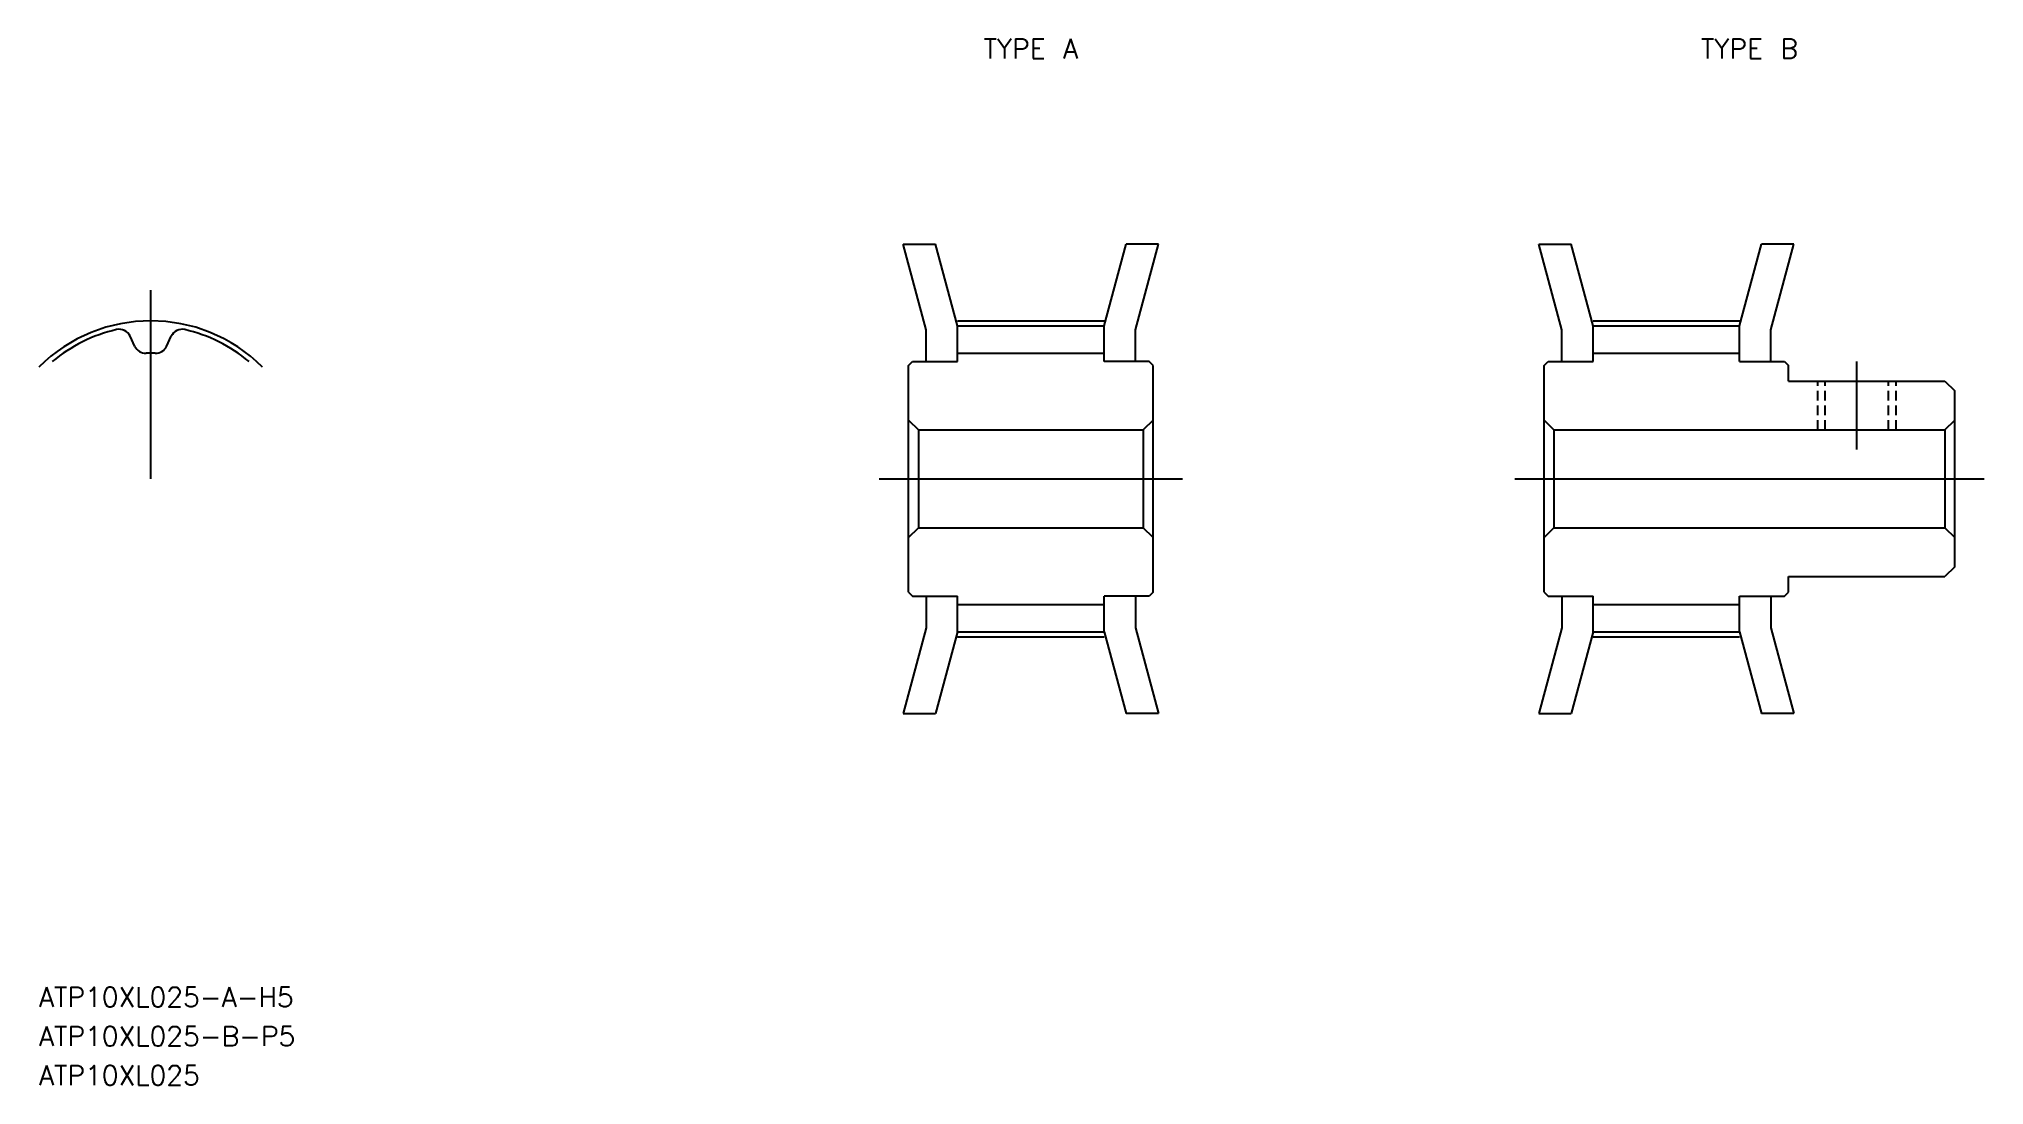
# Model space of a CAD drawing. Extents: x 50.9 to 150.4, y 20.9 to 74.4.
import ezdxf
from ezdxf.enums import TextEntityAlignment as Align

# ---------------------------------------------------------------- set-up
doc = ezdxf.new("R2010")
doc.units = 0
doc.linetypes.add('CENTER', pattern=[50.8, 31.75, -6.35, 6.35, -6.35])
doc.linetypes.add('DASHED', pattern=[0.75, 0.5, -0.25])
doc.layers.get('0').update_dxf_attribs({"linetype": 'CONTINUOUS'})
doc.layers.add('CENTER', color=1, linetype='CENTER')
doc.styles.add('MISUMI', font='txt.shx')

msp = doc.modelspace()

# ---------------------------------------------------------------- linework, layer by layer
at = {"color": 7, "linetype": 'CONTINUOUS'}
for p, q in [((96.276, 59.493), (95.103, 63.874)), ((95.103, 63.874), (96.759, 63.874)), ((97.876, 59.704), (96.759, 63.874)), ((105.376, 59.704), (106.494, 63.874)), ((108.15, 63.874), (106.494, 63.874)), ((106.976, 59.493), (108.15, 63.874)), ((128.776, 59.493), (127.603, 63.874)), ((127.603, 63.874), (129.259, 63.874)), ((130.376, 59.704), (129.259, 63.874)), ((137.876, 59.704), (138.994, 63.874)), ((140.65, 63.874), (138.994, 63.874)), ((139.476, 59.493), (140.65, 63.874)), ((97.876, 59.704), (105.376, 59.704)), ((97.876, 57.874), (97.876, 59.704)), ((105.376, 57.874), (105.376, 59.704)), ((130.376, 59.704), (137.876, 59.704)), ((130.376, 57.874), (130.376, 59.704)), ((137.876, 57.874), (137.876, 59.704)), ((55.804, 58.651), (55.562, 59.17)), ((57.428, 58.651), (57.67, 59.17)), ((96.276, 57.874), (96.276, 59.493)), ((106.976, 57.874), (106.976, 59.493)), ((128.776, 57.874), (128.776, 59.493)), ((139.476, 57.874), (139.476, 59.493)), ((95.376, 57.674), (95.576, 57.874)), ((95.576, 57.874), (97.876, 57.874)), ((97.876, 58.304), (105.376, 58.304)), ((107.676, 57.874), (105.376, 57.874)), ((107.876, 57.674), (107.676, 57.874)), ((127.876, 57.674), (128.076, 57.874)), ((128.076, 57.874), (130.376, 57.874)), ((130.376, 58.304), (137.876, 58.304)), ((137.876, 57.874), (140.176, 57.874)), ((140.176, 57.874), (140.376, 57.674)), ((95.376, 46.074), (95.376, 57.674)), ((107.876, 46.074), (107.876, 57.674)), ((127.876, 46.074), (127.876, 57.674)), ((140.376, 56.874), (140.376, 57.674)), ((140.376, 56.874), (148.376, 56.874)), ((148.376, 56.874), (148.876, 56.374)), ((148.876, 47.374), (148.876, 56.374)), ((95.376, 54.874), (95.876, 54.374)), ((107.876, 54.874), (107.376, 54.374)), ((127.876, 54.874), (128.376, 54.374)), ((148.376, 54.374), (148.876, 54.874)), ((95.876, 54.374), (107.376, 54.374)), ((95.876, 54.374), (95.876, 49.374)), ((107.376, 54.374), (107.376, 49.374)), ((128.376, 54.374), (148.376, 54.374)), ((128.376, 54.374), (128.376, 49.374)), ((148.376, 54.374), (148.376, 49.374)), ((148.876, 51.874), (148.876, 51.874)), ((95.376, 48.874), (95.876, 49.374)), ((95.876, 49.374), (107.376, 49.374)), ((107.876, 48.874), (107.376, 49.374)), ((127.876, 48.874), (128.376, 49.374)), ((128.376, 49.374), (148.376, 49.374)), ((148.376, 49.374), (148.876, 48.874)), ((148.876, 49.624), (148.876, 49.624)), ((140.376, 46.874), (148.376, 46.874)), ((140.376, 46.074), (140.376, 46.874)), ((148.876, 47.374), (148.376, 46.874)), ((95.376, 46.074), (95.576, 45.874)), ((95.576, 45.874), (97.876, 45.874)), ((96.276, 45.874), (96.276, 44.254)), ((97.876, 44.044), (97.876, 45.874)), ((107.676, 45.874), (105.376, 45.874)), ((105.376, 44.044), (105.376, 45.874)), ((106.976, 45.874), (106.976, 44.254)), ((107.876, 46.074), (107.676, 45.874)), ((127.876, 46.074), (128.076, 45.874)), ((128.076, 45.874), (130.376, 45.874)), ((128.776, 45.874), (128.776, 44.254)), ((130.376, 44.044), (130.376, 45.874)), ((137.876, 44.044), (137.876, 45.874)), ((137.876, 45.874), (140.176, 45.874)), ((139.476, 45.874), (139.476, 44.254)), ((140.176, 45.874), (140.376, 46.074)), ((97.876, 45.444), (105.376, 45.444)), ((130.376, 45.444), (137.876, 45.444)), ((96.276, 44.254), (95.103, 39.874)), ((97.876, 44.044), (96.759, 39.874)), ((97.876, 44.044), (105.376, 44.044)), ((105.376, 44.044), (106.494, 39.874)), ((106.976, 44.254), (108.15, 39.874)), ((128.776, 44.254), (127.603, 39.874)), ((130.376, 44.044), (129.259, 39.874)), ((130.376, 44.044), (137.876, 44.044)), ((137.876, 44.044), (138.994, 39.874)), ((139.476, 44.254), (140.65, 39.874)), ((95.103, 39.874), (96.759, 39.874)), ((108.15, 39.874), (106.494, 39.874)), ((127.603, 39.874), (129.259, 39.874)), ((140.65, 39.874), (138.994, 39.874))]:
    msp.add_line(p, q, dxfattribs=at)
at = {"color": 3, "linetype": 'DASHED'}
for p, q in [((141.876, 54.374), (141.876, 56.874)), ((142.256, 54.374), (142.256, 56.874)), ((145.496, 54.374), (145.496, 56.874)), ((145.876, 54.374), (145.876, 56.874))]:
    msp.add_line(p, q, dxfattribs=at)
at = {"color": 7, "linetype": 'CONTINUOUS'}
for centre, radius, start, end in [((56.616, 51.874), 7.83, 102.85779, 130), ((55.009, 58.913), 0.61, 25, 102.85779), ((58.223, 58.913), 0.61, 77.14221, 155), ((56.616, 51.874), 7.83, 50, 77.14221), ((56.357, 58.909), 0.61, 205, 272.10695), ((56.616, 51.874), 6.43, 87.89305, 92.10695), ((56.875, 58.909), 0.61, 267.89305, 335)]:
    msp.add_arc(centre, radius, start, end, dxfattribs=at)
at = {"layer": 'CENTER', "color": 1, "linetype": 'CENTER'}
for p, q in [((56.616, 51.874), (56.616, 61.526)), ((97.876, 59.959), (105.376, 59.959)), ((130.376, 59.959), (137.876, 59.959)), ((143.876, 53.374), (143.876, 57.874)), ((93.876, 51.874), (109.376, 51.874)), ((126.376, 51.874), (150.376, 51.874)), ((97.876, 43.789), (105.376, 43.789)), ((130.376, 43.789), (137.876, 43.789))]:
    msp.add_line(p, q, dxfattribs=at)
msp.add_arc((56.616, 51.874), 8.085, 45, 135, dxfattribs=at)

# ---------------------------------------------------------------- texts
at = {"color": 7, "linetype": 'CONTINUOUS', "style": 'MISUMI'}
for s, p in [('TYPE A', (101.626, 73.874)), ('TYPE B', (138.376, 73.874))]:
    msp.add_text(s, height=1, dxfattribs=at).set_placement(p, align=Align.MIDDLE_CENTER)
for s, p in [('ATP10XL025-A-H5', (50.899, 24.874)), ('ATP10XL025-B-P5', (50.899, 22.874)), ('ATP10XL025', (50.899, 20.874))]:
    msp.add_text(s, height=1, dxfattribs=at).set_placement(p)

doc.saveas('drawing.dxf')
